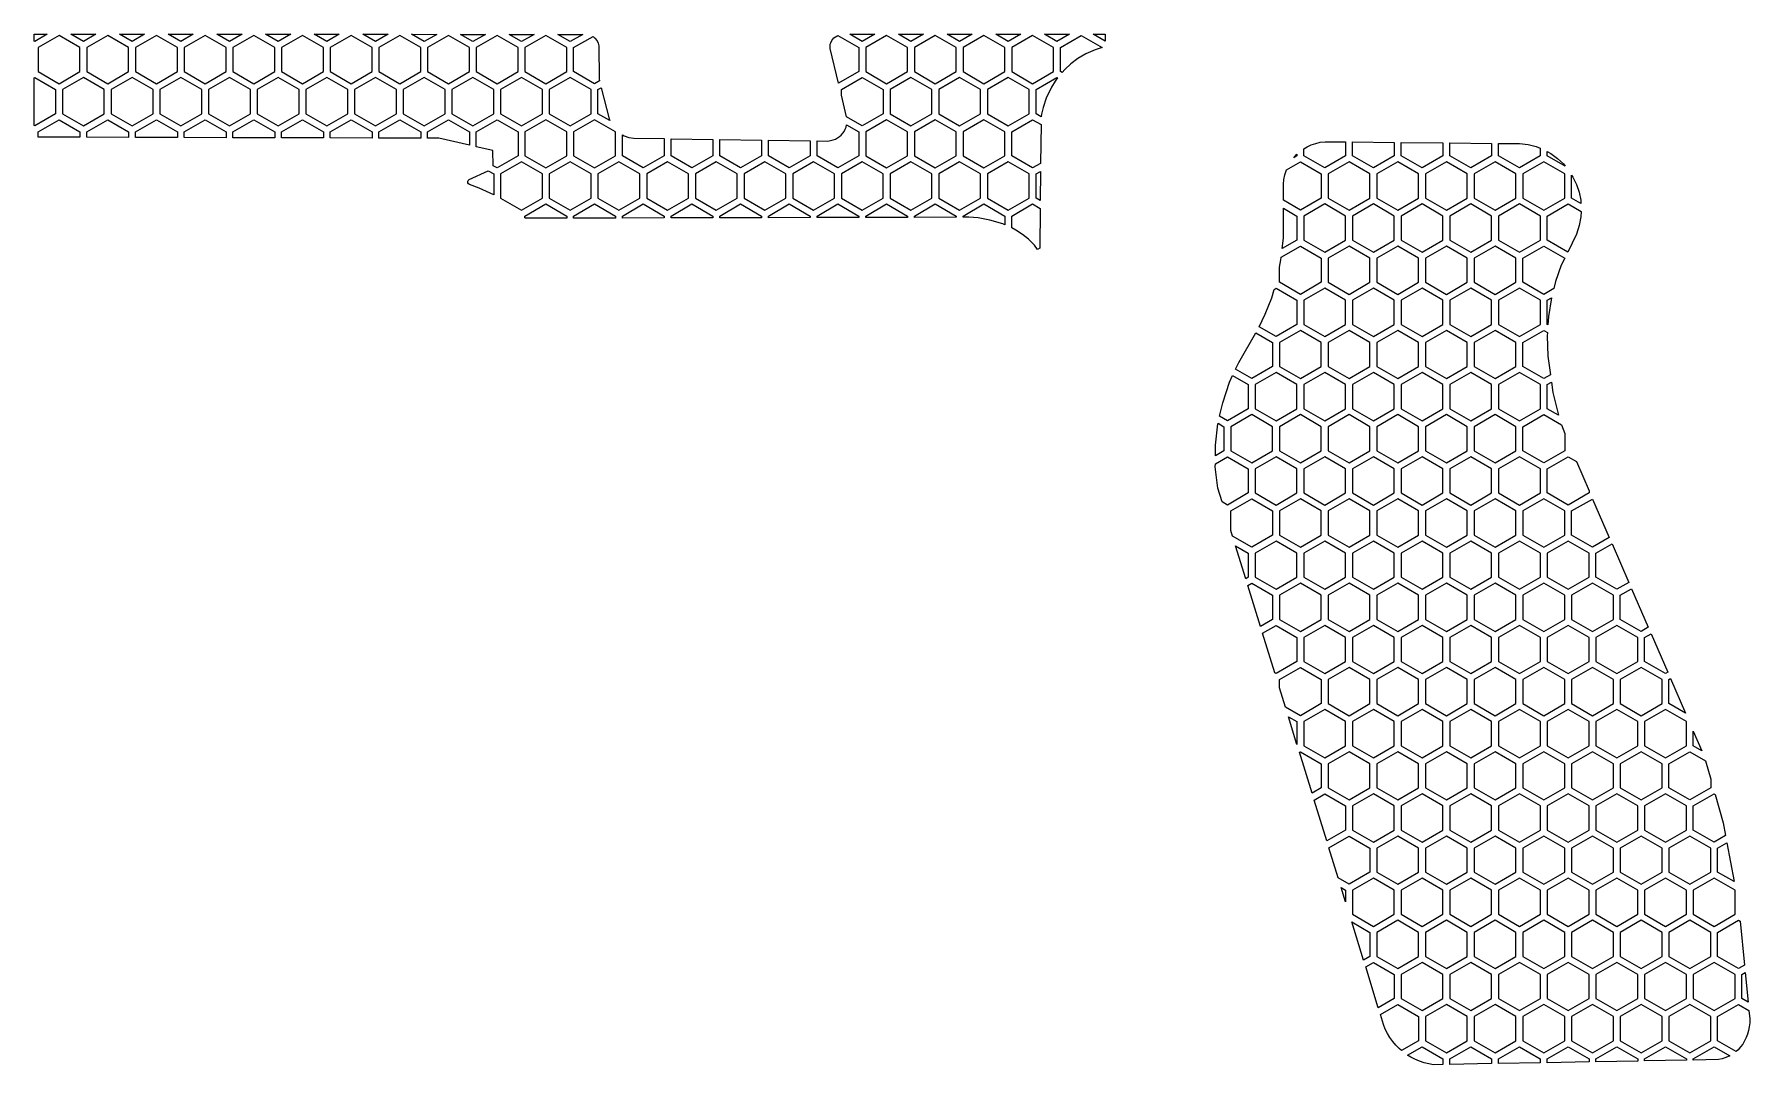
# Model space of a CAD drawing. Header units: millimetres. Extents: x 22 to 146, y -137 to -63.
import ezdxf

# ---------------------------------------------------------------- set-up
doc = ezdxf.new("R2010")
doc.units = ezdxf.units.MM

# ---------------------------------------------------------------- blocks, each defined once
blk = doc.blocks.new('HEX')
blk.add_lwpolyline([(1.516, 0.875), (0, 1.75), (-1.516, 0.875), (-1.516, -0.875), (0, -1.75), (1.516, -0.875)], close=True)

msp = doc.modelspace()

# ---------------------------------------------------------------- linework, layer by layer
for points in [[(22.043, -62.522), (22.987, -62.522), (22.074, -63.049), (22.043, -63.031), (22.043, -62.522)], [(26.518, -62.523), (25.606, -63.049), (24.693, -62.522), (26.518, -62.523)], [(30.048, -62.523), (29.137, -63.049), (28.225, -62.523), (30.048, -62.523)], [(33.578, -62.523), (32.668, -63.049), (31.757, -62.523), (33.578, -62.523)], [(37.109, -62.524), (36.199, -63.049), (35.289, -62.524), (37.109, -62.524)], [(40.639, -62.524), (39.73, -63.049), (38.82, -62.524), (40.639, -62.524)], [(44.169, -62.525), (43.261, -63.049), (42.352, -62.525), (44.169, -62.525)], [(47.7, -62.525), (46.792, -63.049), (45.884, -62.525), (47.7, -62.525)], [(51.23, -62.526), (50.323, -63.049), (49.416, -62.525), (51.23, -62.526)], [(54.761, -62.526), (53.854, -63.049), (52.948, -62.526), (54.761, -62.526)], [(58.291, -62.526), (57.385, -63.049), (56.48, -62.526), (58.291, -62.526)], [(61.821, -62.527), (60.916, -63.049), (60.011, -62.527), (61.821, -62.527)], [(62.575, -62.68), (62.713, -62.792), (62.873, -63.005), (62.944, -63.171), (62.982, -63.351), (63.007, -65.759), (63.03, -65.907), (62.682, -66.107), (61.166, -65.232), (61.166, -63.482), (62.575, -62.68)], [(79.78, -63.558), (79.769, -63.453), (79.785, -63.246), (79.81, -63.148), (79.892, -62.964), (80.032, -62.783), (80.337, -62.607), (81.853, -63.482), (81.853, -65.232), (80.383, -66.081), (79.78, -63.558)], [(83.016, -62.522), (82.103, -63.049), (81.19, -62.522), (83.016, -62.522)], [(86.547, -62.522), (85.634, -63.049), (84.721, -62.522), (86.547, -62.522)], [(90.078, -62.522), (89.165, -63.049), (88.253, -62.522), (90.078, -62.522)], [(93.609, -62.522), (92.696, -63.049), (91.784, -62.522), (93.609, -62.522)], [(97.14, -62.522), (96.227, -63.049), (95.315, -62.522), (97.14, -62.522)], [(98.987, -63.655), (98.329, -63.945), (97.749, -64.284), (97.241, -64.661), (96.801, -65.066), (96.594, -65.299), (96.477, -65.232), (96.477, -63.482), (97.993, -62.607), (99.508, -63.482), (98.987, -63.655)], [(99.726, -63.03), (98.846, -62.522), (99.726, -62.522), (99.726, -63.03)], [(22.043, -65.683), (22.074, -65.665), (23.59, -66.54), (23.59, -68.29), (22.074, -69.165), (22.043, -69.147), (22.043, -65.683)], [(80.587, -66.935), (80.587, -66.54), (82.103, -65.665), (83.619, -66.54), (83.619, -68.29), (82.103, -69.165), (80.963, -68.507), (80.587, -66.935)], [(96.105, -65.921), (95.84, -66.351), (95.45, -67.162), (95.219, -67.843), (95.108, -68.311), (95.079, -68.502), (94.712, -68.29), (94.712, -66.54), (96.227, -65.665), (96.274, -65.692), (96.105, -65.921)], [(63.738, -68.657), (63.785, -68.783), (62.932, -68.29), (62.932, -66.54), (63.159, -66.409), (63.738, -68.657)], [(22.324, -69.991), (22.324, -69.598), (23.84, -68.723), (25.356, -69.598), (25.356, -69.999), (22.324, -69.991)], [(25.856, -70), (25.856, -69.598), (27.371, -68.723), (28.887, -69.598), (28.887, -70.008), (25.856, -70)], [(29.387, -70.009), (29.387, -69.598), (30.902, -68.723), (32.418, -69.598), (32.418, -70.018), (29.387, -70.009)], [(32.918, -70.019), (32.918, -69.598), (34.433, -68.723), (35.949, -69.598), (35.949, -70.027), (32.918, -70.019)], [(36.449, -70.028), (36.449, -69.598), (37.964, -68.723), (39.48, -69.598), (39.48, -70.036), (36.449, -70.028)], [(39.98, -70.038), (39.98, -69.598), (41.495, -68.723), (43.011, -69.598), (43.011, -70.046), (39.98, -70.038)], [(43.511, -70.047), (43.511, -69.598), (45.027, -68.723), (46.542, -69.598), (46.542, -70.055), (43.511, -70.047)], [(47.042, -70.056), (47.042, -69.598), (48.558, -68.723), (50.073, -69.598), (50.073, -70.064), (47.042, -70.056)], [(51.397, -70.068), (50.573, -70.066), (50.573, -69.598), (52.089, -68.723), (53.604, -69.598), (53.604, -70.569), (51.397, -70.068)], [(55.295, -70.953), (54.104, -70.683), (54.104, -69.598), (55.62, -68.723), (57.135, -69.598), (57.135, -71.348), (55.62, -72.223), (55.338, -72.06), (55.295, -70.953)], [(79.613, -70.269), (79.805, -70.241), (79.985, -70.194), (80.154, -70.128), (80.309, -70.046), (80.451, -69.947), (80.578, -69.834), (80.69, -69.706), (80.785, -69.567), (80.863, -69.415), (80.924, -69.253), (80.964, -69.085), (81.853, -69.598), (81.853, -71.348), (80.337, -72.223), (78.822, -71.348), (78.822, -70.258), (79.613, -70.269)], [(95.042, -71.888), (94.462, -72.223), (92.946, -71.348), (92.946, -69.598), (94.462, -68.723), (95.073, -69.076), (95.042, -71.888)], [(64.837, -69.896), (65.164, -70.005), (65.522, -70.064), (67.729, -70.096), (67.729, -71.348), (66.213, -72.223), (64.698, -71.348), (64.698, -69.83), (64.837, -69.896)], [(71.26, -70.147), (71.26, -71.348), (69.744, -72.223), (68.229, -71.348), (68.229, -70.103), (71.26, -70.147)], [(74.791, -70.199), (74.791, -71.348), (73.275, -72.223), (71.76, -71.348), (71.76, -70.155), (74.791, -70.199)], [(78.322, -70.25), (78.322, -71.348), (76.806, -72.223), (75.291, -71.348), (75.291, -70.206), (78.322, -70.25)], [(114.369, -70.691), (114.672, -70.549), (114.992, -70.438), (115.325, -70.36), (115.671, -70.318), (117.164, -70.333), (117.164, -71.348), (115.648, -72.223), (114.133, -71.348), (114.133, -70.833), (114.369, -70.691)], [(120.695, -70.368), (120.695, -71.348), (119.179, -72.223), (117.664, -71.348), (117.664, -70.338), (120.695, -70.368)], [(124.226, -70.403), (124.226, -71.348), (122.711, -72.223), (121.195, -71.348), (121.195, -70.373), (124.226, -70.403)], [(127.757, -70.438), (127.757, -71.348), (126.242, -72.223), (124.726, -71.348), (124.726, -70.408), (127.757, -70.438)], [(129.776, -70.458), (130.396, -70.525), (130.986, -70.672), (131.288, -70.792), (131.288, -71.348), (129.773, -72.223), (128.257, -71.348), (128.257, -70.443), (129.776, -70.458)], [(112.653, -73.396), (112.686, -73.051), (112.756, -72.716), (112.873, -72.364), (113.883, -71.781), (115.398, -72.656), (115.398, -74.406), (113.883, -75.281), (112.653, -74.571), (112.653, -73.396)], [(113.398, -71.484), (113.633, -71.232), (113.633, -71.348), (113.398, -71.484)], [(132.059, -71.181), (132.532, -71.531), (132.958, -71.936), (133.097, -72.104), (131.788, -71.348), (131.788, -71.031), (132.059, -71.181)], [(55.37, -74.175), (54.322, -73.685), (53.604, -73.425), (53.541, -73.376), (53.498, -73.296), (53.493, -73.207), (53.517, -73.136), (53.597, -73.057), (54.963, -72.421), (55.37, -72.656), (55.37, -74.175)], [(95.013, -74.58), (94.712, -74.406), (94.712, -72.656), (95.036, -72.469), (95.013, -74.58)], [(133.649, -72.885), (133.906, -73.417), (134.097, -73.979), (134.217, -74.564), (134.236, -74.8), (133.554, -74.406), (133.554, -72.735), (133.649, -72.885)], [(57.669, -75.878), (57.635, -75.846), (57.635, -75.714), (59.151, -74.839), (60.666, -75.714), (60.666, -75.87), (57.669, -75.878)], [(61.166, -75.869), (61.166, -75.714), (62.682, -74.839), (64.198, -75.714), (64.198, -75.861), (61.166, -75.869)], [(64.698, -75.86), (64.698, -75.714), (66.213, -74.839), (67.729, -75.714), (67.729, -75.852), (64.698, -75.86)], [(68.229, -75.851), (68.229, -75.714), (69.744, -74.839), (71.26, -75.714), (71.26, -75.843), (68.229, -75.851)], [(71.76, -75.842), (71.76, -75.714), (73.275, -74.839), (74.791, -75.714), (74.791, -75.835), (71.76, -75.842)], [(75.291, -75.833), (75.291, -75.714), (76.806, -74.839), (78.322, -75.714), (78.322, -75.826), (75.291, -75.833)], [(78.822, -75.824), (78.822, -75.714), (80.337, -74.839), (81.853, -75.714), (81.853, -75.817), (78.822, -75.824)], [(82.353, -75.815), (82.353, -75.714), (83.869, -74.839), (85.384, -75.714), (85.384, -75.808), (82.353, -75.815)], [(85.884, -75.807), (85.884, -75.714), (87.4, -74.839), (88.915, -75.714), (88.915, -75.799), (85.884, -75.807)], [(92.29, -76.285), (91.356, -76.003), (90.514, -75.854), (89.83, -75.797), (89.415, -75.798), (89.415, -75.714), (90.931, -74.839), (92.446, -75.714), (92.446, -76.35), (92.29, -76.285)], [(94.976, -78.043), (94.824, -78.13), (94.587, -77.827), (94.165, -77.403), (93.716, -77.042), (93.249, -76.738), (92.946, -76.579), (92.946, -75.714), (94.462, -74.839), (95.007, -75.154), (94.976, -78.043)], [(112.654, -77.32), (112.653, -75.149), (113.633, -75.714), (113.633, -77.464), (112.566, -78.08), (112.654, -77.32)], [(134.232, -75.782), (134.116, -76.401), (133.913, -77.019), (133.278, -78.325), (131.788, -77.464), (131.788, -75.714), (133.304, -74.839), (134.252, -75.387), (134.232, -75.782)], [(112.472, -78.888), (112.494, -78.699), (113.883, -77.897), (115.398, -78.772), (115.398, -80.522), (113.883, -81.397), (112.367, -80.522), (112.367, -79.415), (112.472, -78.888)], [(132.81, -79.288), (132.392, -80.463), (132.26, -80.98), (131.538, -81.397), (130.023, -80.522), (130.023, -78.772), (131.538, -77.897), (133.054, -78.772), (132.81, -79.288)], [(111.339, -82.843), (111.804, -81.639), (111.98, -81.035), (112.117, -80.955), (113.633, -81.83), (113.633, -83.58), (112.117, -84.455), (110.897, -83.751), (111.339, -82.843)], [(132.089, -81.657), (131.874, -83.014), (131.838, -83.609), (131.788, -83.58), (131.788, -81.83), (132.089, -81.657)], [(109.406, -86.331), (110.659, -84.19), (111.867, -84.888), (111.867, -86.638), (110.352, -87.513), (109.177, -86.835), (109.406, -86.331)], [(131.789, -84.403), (131.829, -85.877), (132.015, -87.238), (131.538, -87.513), (130.023, -86.638), (130.023, -84.888), (131.538, -84.013), (131.803, -84.166), (131.789, -84.403)], [(108.247, -89.264), (108.752, -87.771), (108.969, -87.293), (110.102, -87.946), (110.102, -89.696), (108.586, -90.571), (108.024, -90.247), (108.247, -89.264)], [(132.19, -88.52), (132.602, -90.166), (131.788, -89.696), (131.788, -87.946), (132.088, -87.773), (132.19, -88.52)], [(107.719, -92.35), (107.9, -90.796), (107.909, -90.758), (108.336, -91.004), (108.336, -92.754), (107.716, -93.112), (107.719, -92.35)], [(133.054, -91.492), (133.054, -92.754), (131.538, -93.629), (130.023, -92.754), (130.023, -91.004), (131.538, -90.129), (132.821, -90.87), (133.054, -91.492)], [(107.713, -93.913), (107.714, -93.691), (108.586, -93.187), (110.102, -94.062), (110.102, -95.812), (108.586, -96.687), (108.198, -96.463), (107.89, -95.468), (107.713, -93.913)], [(134.819, -95.653), (134.819, -95.812), (133.304, -96.687), (131.788, -95.812), (131.788, -94.062), (133.304, -93.187), (133.9, -93.531), (134.819, -95.653)], [(108.836, -98.53), (108.836, -97.12), (110.352, -96.245), (111.867, -97.12), (111.867, -98.87), (110.352, -99.745), (108.964, -98.944), (108.836, -98.53)], [(136.289, -99.041), (135.069, -99.745), (133.554, -98.87), (133.554, -97.12), (135.079, -96.251), (136.289, -99.041)], [(137.703, -102.302), (136.835, -102.803), (135.319, -101.928), (135.319, -100.178), (136.489, -99.503), (137.703, -102.302)], [(109.181, -99.647), (110.102, -100.178), (110.102, -101.928), (109.918, -102.034), (109.181, -99.647)], [(110.07, -102.524), (110.352, -102.361), (111.867, -103.236), (111.867, -104.986), (110.987, -105.495), (110.07, -102.524)], [(139.117, -105.563), (138.6, -105.861), (137.085, -104.986), (137.085, -103.236), (137.903, -102.764), (139.117, -105.563)], [(111.138, -105.985), (112.117, -105.419), (113.633, -106.294), (113.633, -108.044), (112.117, -108.919), (112.029, -108.868), (111.138, -105.985)], [(140.53, -108.824), (140.366, -108.919), (138.85, -108.044), (138.85, -106.294), (139.317, -106.025), (140.53, -108.824)], [(112.367, -109.964), (112.367, -109.352), (113.883, -108.477), (115.398, -109.352), (115.398, -111.102), (113.883, -111.977), (112.795, -111.349), (112.367, -109.964)], [(141.819, -111.797), (140.616, -111.102), (140.616, -109.352), (140.731, -109.286), (141.819, -111.797)], [(113.012, -112.052), (113.633, -112.41), (113.633, -114.062), (113.012, -112.052)], [(142.999, -114.517), (142.382, -114.16), (142.382, -113.093), (142.999, -114.517)], [(113.81, -114.636), (113.883, -114.593), (115.398, -115.468), (115.398, -117.218), (114.727, -117.606), (113.81, -114.636)], [(143.647, -116.58), (143.647, -117.218), (142.132, -118.093), (140.616, -117.218), (140.616, -115.468), (142.132, -114.593), (143.264, -115.247), (143.647, -116.58)], [(114.879, -118.096), (115.648, -117.651), (117.164, -118.526), (117.164, -120.276), (115.796, -121.066), (114.879, -118.096)], [(144.561, -119.756), (144.727, -120.672), (143.897, -121.151), (142.382, -120.276), (142.382, -118.526), (143.897, -117.651), (143.967, -117.692), (144.561, -119.756)], [(115.947, -121.556), (117.414, -120.709), (118.929, -121.584), (118.929, -123.334), (117.414, -124.209), (116.626, -123.755), (115.947, -121.556)], [(145.337, -124.021), (144.147, -123.334), (144.147, -121.584), (144.822, -121.195), (145.337, -124.021)], [(116.843, -124.457), (117.164, -124.643), (117.164, -125.496), (116.843, -124.457)], [(146.095, -130.076), (145.663, -130.326), (144.147, -129.451), (144.147, -127.701), (145.663, -126.826), (145.787, -126.897), (146.095, -130.076)], [(117.609, -126.938), (118.929, -127.701), (118.929, -129.451), (118.468, -129.717), (117.609, -126.938)], [(118.619, -130.207), (119.179, -129.884), (120.695, -130.759), (120.695, -132.509), (119.536, -133.178), (118.619, -130.207)], [(146.357, -132.765), (145.913, -132.509), (145.913, -130.759), (146.149, -130.622), (146.357, -132.765)], [(121.052, -136.138), (120.808, -135.89), (120.584, -135.623), (120.381, -135.338), (120.199, -135.035), (120.042, -134.717), (119.91, -134.383), (119.688, -133.668), (120.945, -132.942), (122.461, -133.817), (122.461, -135.567), (121.219, -136.283), (121.052, -136.138)], [(146.475, -133.985), (146.474, -134.271), (146.448, -134.551), (146.397, -134.824), (146.323, -135.088), (146.226, -135.341), (146.106, -135.583), (145.966, -135.81), (145.806, -136.022), (145.627, -136.217), (145.489, -136.341), (144.147, -135.567), (144.147, -133.817), (145.663, -132.942), (146.416, -133.377), (146.475, -133.985)], [(123.548, -137.308), (123.195, -137.25), (122.851, -137.165), (122.518, -137.054), (122.196, -136.917), (121.887, -136.756), (121.653, -136.61), (122.711, -136), (124.226, -136.875), (124.226, -137.295), (123.548, -137.308)], [(124.726, -137.286), (124.726, -136.875), (126.242, -136), (127.757, -136.875), (127.757, -137.232), (124.726, -137.286)], [(128.257, -137.223), (128.257, -136.875), (129.773, -136), (131.288, -136.875), (131.288, -137.169), (128.257, -137.223)], [(131.788, -137.16), (131.788, -136.875), (133.304, -136), (134.819, -136.875), (134.819, -137.106), (131.788, -137.16)], [(135.319, -137.097), (135.319, -136.875), (136.835, -136), (138.35, -136.875), (138.35, -137.042), (135.319, -137.097)], [(138.85, -137.033), (138.85, -136.875), (140.366, -136), (141.882, -136.875), (141.882, -136.979), (138.85, -137.033)], [(145.034, -136.656), (144.74, -136.794), (144.48, -136.879), (144.207, -136.937), (142.382, -136.97), (142.382, -136.875), (143.897, -136), (145.034, -136.656)]]:
    msp.add_lwpolyline(points, close=True)

# ---------------------------------------------------------------- block references
for p in [(23.84, -64.357), (27.371, -64.357), (30.902, -64.357), (34.433, -64.357), (37.964, -64.357), (41.495, -64.357), (45.027, -64.357), (48.558, -64.357), (52.089, -64.357), (55.62, -64.357), (59.151, -64.357), (83.869, -64.357), (87.4, -64.357), (90.931, -64.357), (94.462, -64.357), (25.606, -67.415), (29.137, -67.415), (32.668, -67.415), (36.199, -67.415), (39.73, -67.415), (43.261, -67.415), (46.792, -67.415), (50.323, -67.415), (53.854, -67.415), (57.385, -67.415), (60.916, -67.415), (85.634, -67.415), (89.165, -67.415), (92.696, -67.415), (59.151, -70.473), (62.682, -70.473), (83.869, -70.473), (87.4, -70.473), (90.931, -70.473), (57.385, -73.531), (60.916, -73.531), (64.448, -73.531), (67.979, -73.531), (71.51, -73.531), (75.041, -73.531), (78.572, -73.531), (82.103, -73.531), (85.634, -73.531), (89.165, -73.531), (92.696, -73.531), (117.414, -73.531), (120.945, -73.531), (124.476, -73.531), (128.007, -73.531), (131.538, -73.531), (115.648, -76.589), (119.179, -76.589), (122.711, -76.589), (126.242, -76.589), (129.773, -76.589), (117.414, -79.647), (120.945, -79.647), (124.476, -79.647), (128.007, -79.647), (115.648, -82.705), (119.179, -82.705), (122.711, -82.705), (126.242, -82.705), (129.773, -82.705), (113.883, -85.763), (117.414, -85.763), (120.945, -85.763), (124.476, -85.763), (128.007, -85.763), (112.117, -88.821), (115.648, -88.821), (119.179, -88.821), (122.711, -88.821), (126.242, -88.821), (129.773, -88.821), (110.352, -91.879), (113.883, -91.879), (117.414, -91.879), (120.945, -91.879), (124.476, -91.879), (128.007, -91.879), (112.117, -94.937), (115.648, -94.937), (119.179, -94.937), (122.711, -94.937), (126.242, -94.937), (129.773, -94.937), (113.883, -97.995), (117.414, -97.995), (120.945, -97.995), (124.476, -97.995), (128.007, -97.995), (131.538, -97.995), (112.117, -101.053), (115.648, -101.053), (119.179, -101.053), (122.711, -101.053), (126.242, -101.053), (129.773, -101.053), (133.304, -101.053), (113.883, -104.111), (117.414, -104.111), (120.945, -104.111), (124.476, -104.111), (128.007, -104.111), (131.538, -104.111), (135.069, -104.111), (115.648, -107.169), (119.179, -107.169), (122.711, -107.169), (126.242, -107.169), (129.773, -107.169), (133.304, -107.169), (136.835, -107.169), (117.414, -110.227), (120.945, -110.227), (124.476, -110.227), (128.007, -110.227), (131.538, -110.227), (135.069, -110.227), (138.6, -110.227), (115.648, -113.285), (119.179, -113.285), (122.711, -113.285), (126.242, -113.285), (129.773, -113.285), (133.304, -113.285), (136.835, -113.285), (140.366, -113.285), (117.414, -116.343), (120.945, -116.343), (124.476, -116.343), (128.007, -116.343), (131.538, -116.343), (135.069, -116.343), (138.6, -116.343), (119.179, -119.401), (122.711, -119.401), (126.242, -119.401), (129.773, -119.401), (133.304, -119.401), (136.835, -119.401), (140.366, -119.401), (120.945, -122.459), (124.476, -122.459), (128.007, -122.459), (131.538, -122.459), (135.069, -122.459), (138.6, -122.459), (142.132, -122.459), (119.179, -125.518), (122.711, -125.518), (126.242, -125.518), (129.773, -125.518), (133.304, -125.518), (136.835, -125.518), (140.366, -125.518), (143.897, -125.518), (120.945, -128.576), (124.476, -128.576), (128.007, -128.576), (131.538, -128.576), (135.069, -128.576), (138.6, -128.576), (142.132, -128.576), (122.711, -131.634), (126.242, -131.634), (129.773, -131.634), (133.304, -131.634), (136.835, -131.634), (140.366, -131.634), (143.897, -131.634), (124.476, -134.692), (128.007, -134.692), (131.538, -134.692), (135.069, -134.692), (138.6, -134.692), (142.132, -134.692)]:
    msp.add_blockref('HEX', p)

doc.saveas('drawing.dxf')
